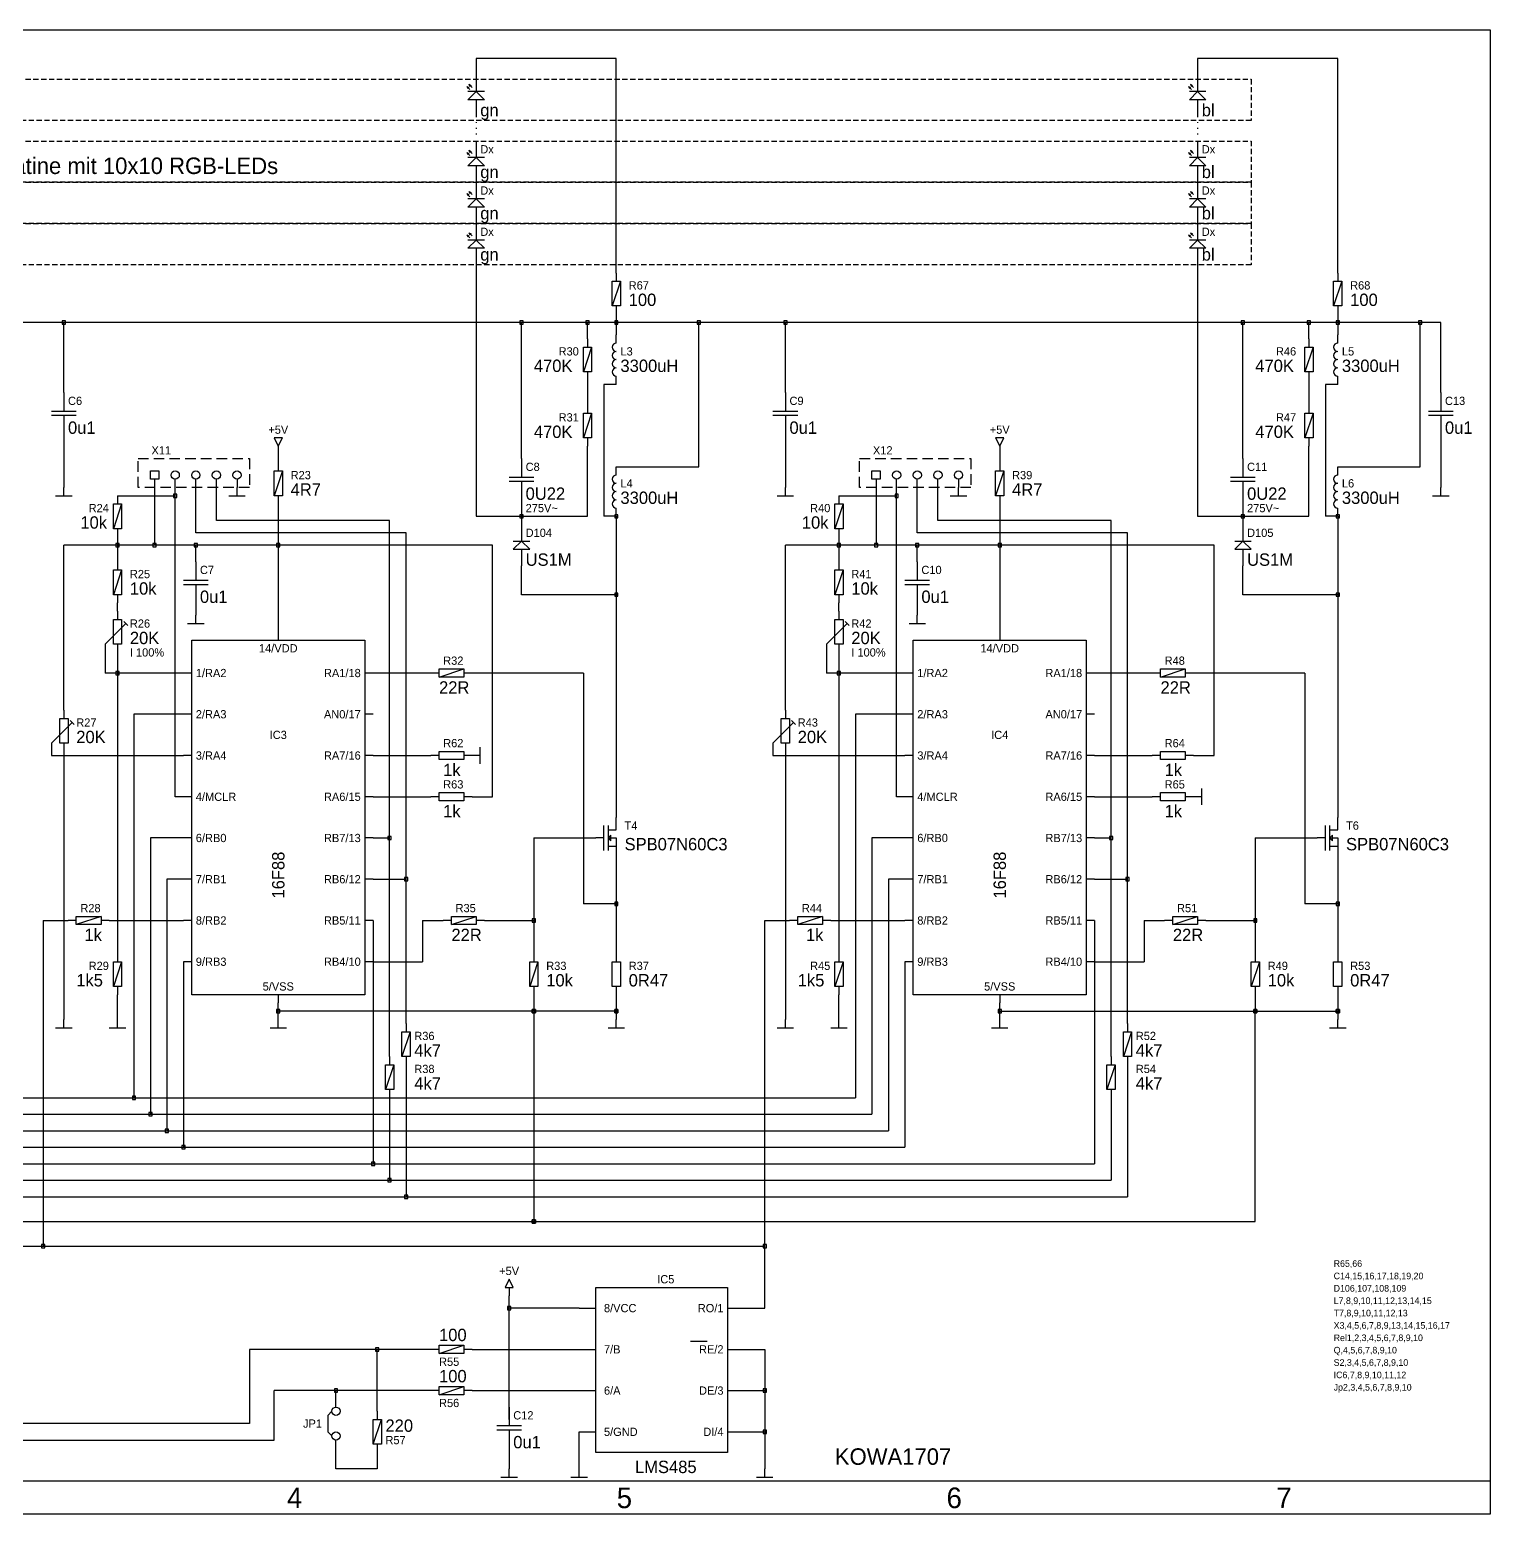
# Model space of a CAD drawing. Extents: x 100 to 385, y 110 to 290.
# Drawn here: x 207.9 to 385, y 110 to 290 of the extents above; entities that cross this region are included whole.
import ezdxf
from ezdxf.enums import TextEntityAlignment as Align

# ---------------------------------------------------------------- set-up
doc = ezdxf.new("R2010")
doc.units = 0
doc.header["$LTSCALE"] = 0.2
for name, pattern in [('ACAD_ISO07W100', [3.5, 0.5, -3]), ('SOLID', [0]), ('VERDECKT', [9.525, 6.35, -3.175]), ('VERDECKT2', [4.7625, 3.175, -1.5875])]:
    doc.linetypes.add(name, pattern=pattern)
doc.layers.get('0').update_dxf_attribs({"linetype": 'CONTINUOUS'})
for name, color, linetype in [('_LAYER_1', 7, 'SOLID'), ('RAHMEN', 5, 'CONTINUOUS'), ('Schaltplan', 7, 'CONTINUOUS'), ('ZEICHNUNG', 7, 'CONTINUOUS')]:
    doc.layers.add(name, color=color, linetype=linetype)

# ---------------------------------------------------------------- blocks, each defined once
blk = doc.blocks.new('RAHMEN4Q')
at = {"layer": 'RAHMEN'}
for p, q in [((0, 180), (285, 180)), ((285, 180), (285, 0)), ((285, 4), (4, 4)), ((285, 0), (0, 0))]:
    blk.add_line(p, q, dxfattribs=at)
for s, p in [('4', (139.05, 0.75)), ('5', (179.05, 0.75)), ('6', (219.05, 0.75)), ('7', (259.05, 0.75))]:
    blk.add_text(s, height=2.5, dxfattribs=at).set_placement(p)
blk = doc.blocks.new('LED_oben')
for p, q in [((0, 0), (0, -2)), ((-0.75, -1.75), (-1.12, -1.38)), ((-1.12, -1.38), (-0.88, -1.5)), ((-1.12, -1.38), (-1, -1.62)), ((-0.88, -1.12), (-0.62, -1.25)), ((-0.88, -1.12), (-0.75, -1.38)), ((-0.5, -1.5), (-0.88, -1.12)), ((-1, -3), (0, -2)), ((1, -2), (-1, -2)), ((1, -3), (-1, -3)), ((0, -2), (1, -3)), ((0, -3), (0, -5))]:
    blk.add_line(p, q)
for tag, p, height in [('POS', (0.5, -1.5), 1), ('WERT', (0.5, -5), 1.5)]:
    blk.add_attdef(tag, p, '', height=height)
blk = doc.blocks.new('VERBINDUNG')
at = {"layer": 'ZEICHNUNG'}
for p, q in [((0.2, 0.2), (-0.2, 0.2)), ((-0.2, 0.2), (-0.2, -0.2)), ((0.2, -0.2), (0.2, 0.2)), ((-0.2, -0.2), (0.2, -0.2))]:
    blk.add_line(p, q, dxfattribs=at)
blk = doc.blocks.new('R_SENKRECHT')
at = {"layer": 'ZEICHNUNG'}
for p, q in [((0, 5), (0, 4)), ((0, 1), (0, 0))]:
    blk.add_line(p, q, dxfattribs=at)
blk.add_lwpolyline([(-0.5, 1), (-0.5, 4), (0.5, 4), (0.5, 1)], close=True, dxfattribs=at)
for tag, p, height in [('1K0', (1, 2.5), 1.5), ('RX', (1, 1), 1)]:
    blk.add_attdef(tag, p, '', height=height, dxfattribs=at)
blk = doc.blocks.new('MCP41XXX')
for p, q in [((-20, 0), (-18, 0)), ((-2, 0), (0, 0)), ((-20, -5), (-18, -5)), ((-2, -5), (0, -5)), ((-20, -10), (-18, -10)), ((-2, -10), (0, -10)), ((-20, -15), (-18, -15)), ((-2, -15), (0, -15))]:
    blk.add_line(p, q)
at = {"lineweight": 30}
blk.add_lwpolyline([(-18, 2.5), (-2, 2.5), (-2, -17.5), (-18, -17.5)], close=True, dxfattribs=at)
for tag, height, p in [('Name', 1, (-9.5, 3)), ('Wert', 1.5, (-9.5, -19.5))]:
    blk.add_attdef(tag, text='', height=height).set_placement(p, align=Align.CENTER)
for tag, p in [('8', (-17, -0.5)), ('7', (-17, -5.5)), ('6', (-17, -10.5)), ('5', (-17, -15.5))]:
    blk.add_attdef(tag, p, '', height=1)
for tag, p in [('1', (-2.5, -0.5)), ('2', (-2.5, -5.5)), ('3', (-2.5, -10.5)), ('4', (-2.5, -15.5))]:
    blk.add_attdef(tag, text='', height=1).set_placement(p, align=Align.RIGHT)
blk = doc.blocks.new('GND')
at = {"layer": '_LAYER_1'}
blk.add_line((0, -1), (0, 0), dxfattribs=at)
at = {"layer": '_LAYER_1', "lineweight": 30}
blk.add_line((-1, -1), (1, -1), dxfattribs=at)
blk = doc.blocks.new('C_SENKRECHT')
at = {"layer": 'ZEICHNUNG'}
for p, q in [((0, 5), (0, 2.75)), ((-1.5, 2.75), (1.5, 2.75)), ((-1.5, 2.25), (1.5, 2.25)), ((0, 2.25), (0, 0))]:
    blk.add_line(p, q, dxfattribs=at)
for tag, p, height in [('+', (-1, 3), 1), ('C', (0.5, 3.5), 1), ('100N', (0.5, 0), 1.5)]:
    blk.add_attdef(tag, p, '', height=height, dxfattribs=at)
blk = doc.blocks.new('R_WAAGRECHT')
at = {"layer": 'ZEICHNUNG'}
for p, q in [((-4, 0), (-5, 0)), ((-4, -0.5), (-4, 0.5)), ((-4, 0.5), (-1, 0.5)), ((-1, 0.5), (-1, -0.5)), ((0, 0), (-1, 0)), ((-1, -0.5), (-4, -0.5))]:
    blk.add_line(p, q, dxfattribs=at)
for tag, p, height in [('1K0', (-4, 1), 1.5), ('RX', (-4, -2), 1)]:
    blk.add_attdef(tag, p, '', height=height, dxfattribs=at)
blk = doc.blocks.new('+U')
for p, q in [((0, 2), (-0.5, 1)), ((0.5, 1), (0, 2)), ((-0.5, 1), (0.5, 1)), ((0, 1), (0, 0))]:
    blk.add_line(p, q)
blk.add_attdef('U', text='', height=1).set_placement((0, 3), align=Align.MIDDLE)
blk = doc.blocks.new('16F818')
for p, q in [((11.5, 5), (11.5, 4)), ((1, 0), (0, 0)), ((23, 0), (22, 0)), ((1, -5), (0, -5)), ((23, -5), (22, -5)), ((1, -10), (0, -10)), ((23, -10), (22, -10)), ((1, -15), (0, -15)), ((23, -15), (22, -15)), ((1, -20), (0, -20)), ((23, -20), (22, -20)), ((1, -25), (0, -25)), ((23, -25), (22, -25)), ((1, -30), (0, -30)), ((23, -30), (22, -30)), ((1, -35), (0, -35)), ((23, -35), (22, -35)), ((11.5, -39), (11.5, -40))]:
    blk.add_line(p, q)
at = {"lineweight": 30}
blk.add_lwpolyline([(1, 4), (22, 4), (22, -39), (1, -39)], close=True, dxfattribs=at)
for tag, p in [('P14', (11.5, 2.5)), ('P5', (11.5, -38.5))]:
    blk.add_attdef(tag, text='', height=1).set_placement(p, align=Align.CENTER)
for tag, p in [('P1', (1.5, -0.5)), ('P2', (1.5, -5.5)), ('P3', (1.5, -10.5)), ('P4', (1.5, -15.5)), ('P6', (1.5, -20.5)), ('P7', (1.5, -25.5)), ('P8', (1.5, -30.5)), ('P9', (1.5, -35.5))]:
    blk.add_attdef(tag, p, '', height=1)
for tag, p in [('P18', (21.5, -0.5)), ('P17', (21.5, -5.5)), ('P16', (21.5, -10.5)), ('P15', (21.5, -15.5)), ('P13', (21.5, -20.5)), ('P12', (21.5, -25.5)), ('P11', (21.5, -30.5)), ('P10', (21.5, -35.5))]:
    blk.add_attdef(tag, text='', height=1).set_placement(p, align=Align.RIGHT)
blk.add_attdef('POS', text='', height=1).set_placement((11.5, -7.5), align=Align.MIDDLE)
blk.add_attdef('WERT', text='', height=1.5, rotation=90).set_placement((11.5, -24.5), align=Align.MIDDLE)
blk = doc.blocks.new('FET')
for p, q in [((1, 0), (0, 0)), ((1, -1.5), (1, 1.5)), ((1.5, 1), (2.5, 1)), ((1.85, 0.35), (1.5, 0)), ((1.5, 0), (2.5, 0)), ((1.5, 0), (1.85, -0.35)), ((1.85, -0.35), (1.85, 0.35))]:
    blk.add_line(p, q)
at = {"layer": 'Schaltplan'}
for p, q in [((2.5, 1), (2.5, 2.5)), ((1.5, 1.5), (1.5, -1.5)), ((2.5, 0), (2.5, -2.5)), ((1.5, -1), (2.5, -1))]:
    blk.add_line(p, q, dxfattribs=at)
for tag, p, height in [('TX', (3.5, 1), 1), ('TYP', (3.5, -1.5), 1.5)]:
    blk.add_attdef(tag, p, '', height=height)
blk = doc.blocks.new('U-plus')
for p, q in [((-0.5, 2), (0, 1)), ((0.5, 2), (-0.5, 2)), ((0, 1), (0.5, 2)), ((0, 1), (0, 0))]:
    blk.add_line(p, q)
blk.add_attdef('U', text='', height=1).set_placement((0, 3), align=Align.MIDDLE)
blk = doc.blocks.new('D_oben')
for p, q in [((0, 2.5), (0, 0.5)), ((-1, 0.5), (1, 0.5)), ((0, 0.5), (-1, -0.5)), ((1, -0.5), (0, 0.5)), ((-1, -0.5), (1, -0.5)), ((0, -0.5), (0, -2.5))]:
    blk.add_line(p, q)
for tag, p, height in [('D', (0.5, 1), 1), ('TYP', (0.5, -2.5), 1.5)]:
    blk.add_attdef(tag, p, '', height=height)
blk = doc.blocks.new('Verbindung-dick')
at = {"lineweight": 30}
for p, q in [((-0.2, 0.2), (-0.2, -0.2)), ((0.2, 0.2), (-0.2, 0.2)), ((-0.2, 0.2), (-0.2, -0.2)), ((0.2, 0.2), (-0.2, 0.2)), ((0.2, -0.2), (0.2, 0.2)), ((0.2, -0.2), (0.2, 0.2)), ((-0.2, -0.2), (0.2, -0.2)), ((-0.2, -0.2), (0.2, -0.2))]:
    blk.add_line(p, q, dxfattribs=at)
blk = doc.blocks.new('DROSSEL-vertikal')
at = {"linetype": 'Continuous'}
for p, q in [((0, -1), (0, 0)), ((0, -6), (0, -5))]:
    blk.add_line(p, q, dxfattribs=at)
for centre in [(0, -1.5), (0, -2.5), (0, -3.5), (0, -4.5)]:
    blk.add_arc(centre, 0.5, 90, 270, dxfattribs=at)
for tag, p, height in [('POS', (0.5, -2.5), 1), ('WERT', (0.5, -4.5), 1.5)]:
    blk.add_attdef(tag, p, '', height=height)

msp = doc.modelspace()

# ---------------------------------------------------------------- linework, layer by layer
at = {"layer": 'Schaltplan'}
for p, q in [((262, 286.5), (262, 284.5)), ((279, 286.5), (262, 286.5)), ((279, 260.5), (279, 286.5)), ((349.5, 286.5), (349.5, 284.5)), ((366.5, 286.5), (349.5, 286.5)), ((366.5, 260.5), (366.5, 286.5)), ((262, 261.5), (262, 258.5)), ((349.5, 261.5), (349.5, 255.5)), ((279.5, 259.5), (278.5, 256.5)), ((367, 259.5), (366, 256.5)), ((262, 259), (262, 231)), ((349.5, 256.5), (349.5, 231)), ((212, 246), (212, 254.5)), ((267.5, 238), (267.5, 254.5)), ((275.5, 252.5), (275.5, 254.5)), ((279, 255.5), (279, 253)), ((289, 237), (289, 254.5)), ((299.5, 246), (299.5, 254.5)), ((355, 238), (355, 254.5)), ((363, 252.5), (363, 254.5)), ((366.5, 255.5), (366.5, 253)), ((376.5, 237), (376.5, 254.5)), ((379, 246), (379, 254.5)), ((276, 251.5), (275, 248.5)), ((363.5, 251.5), (362.5, 248.5)), ((275.5, 247.5), (275.5, 244.5)), ((277.5, 247), (277.5, 231)), ((279, 247), (277.5, 247)), ((363, 247.5), (363, 244.5)), ((365, 247), (365, 231)), ((366.5, 247), (365, 247)), ((276, 243.5), (275, 240.5)), ((363.5, 243.5), (362.5, 240.5)), ((212, 241), (212, 234.5)), ((275.5, 231), (275.5, 239.5)), ((299.5, 241), (299.5, 234.5)), ((363, 231), (363, 239.5)), ((379, 241), (379, 234.5)), ((238, 238.5), (238, 237.5)), ((325.5, 238.5), (325.5, 237.5)), ((238.5, 236.5), (237.5, 233.5)), ((279, 237), (289, 237)), ((326, 236.5), (325, 233.5)), ((366.5, 237), (376.5, 237)), ((223, 235.5), (223, 227.5)), ((225.5, 197), (225.5, 235.5)), ((228, 229), (228, 235.5)), ((230.5, 230.5), (230.5, 235.5)), ((233, 235.5), (233, 234.5)), ((310.5, 235.5), (310.5, 227.5)), ((313, 197), (313, 235.5)), ((315.5, 229), (315.5, 235.5)), ((318, 230.5), (318, 235.5)), ((320.5, 235.5), (320.5, 234.5)), ((219, 232.5), (218, 229.5)), ((218.5, 233.5), (225.5, 233.5)), ((238, 232.5), (238, 217)), ((267.5, 233), (267.5, 230)), ((306.5, 232.5), (305.5, 229.5)), ((306, 233.5), (313, 233.5)), ((325.5, 232.5), (325.5, 217)), ((355, 233), (355, 230)), ((251.5, 230.5), (230.5, 230.5)), ((251.5, 165.5), (251.5, 230.5)), ((262, 231), (275.5, 231)), ((279, 231), (277.5, 231)), ((279, 231), (279, 194.5)), ((339, 230.5), (318, 230.5)), ((339, 165.5), (339, 230.5)), ((349.5, 231), (363, 231)), ((366.5, 231), (365, 231)), ((366.5, 231), (366.5, 194.5)), ((253.5, 229), (228, 229)), ((253.5, 169.5), (253.5, 229)), ((341, 229), (315.5, 229)), ((341, 169.5), (341, 229)), ((238, 227.5), (212, 227.5)), ((212, 207.5), (212, 227.5)), ((218.5, 228.5), (218.5, 225.5)), ((228, 225.5), (228, 227.5)), ((264, 227.5), (238, 227.5)), ((264, 197), (264, 227.5)), ((325.5, 227.5), (299.5, 227.5)), ((299.5, 207.5), (299.5, 227.5)), ((306, 228.5), (306, 225.5)), ((315.5, 225.5), (315.5, 227.5)), ((351.5, 227.5), (325.5, 227.5)), ((351.5, 202), (351.5, 227.5)), ((267.5, 221.5), (267.5, 225)), ((355, 221.5), (355, 225)), ((219, 224.5), (218, 221.5)), ((306.5, 224.5), (305.5, 221.5)), ((279, 221.5), (267.5, 221.5)), ((366.5, 221.5), (355, 221.5)), ((218.5, 219.5), (218.5, 220.5)), ((228, 220.5), (228, 219)), ((306, 219.5), (306, 220.5)), ((315.5, 220.5), (315.5, 219)), ((219.5, 218), (217, 215.5)), ((219.25, 218.25), (219.75, 217.75)), ((307, 218), (304.5, 215.5)), ((306.75, 218.25), (307.25, 217.75)), ((217, 215.5), (217, 212)), ((218.5, 214.5), (218.5, 178)), ((304.5, 215.5), (304.5, 212)), ((306, 214.5), (306, 178)), ((257.5, 211.5), (260.5, 212.5)), ((345, 211.5), (348, 212.5)), ((226.5, 212), (217, 212)), ((256.5, 212), (249.5, 212)), ((275, 212), (261.5, 212)), ((275, 212), (275, 184)), ((314, 212), (304.5, 212)), ((344, 212), (337, 212)), ((362.5, 212), (349, 212)), ((362.5, 212), (362.5, 184)), ((220.5, 207), (220.5, 160.5)), ((226.5, 207), (220.5, 207)), ((308, 207), (308, 160.5)), ((314, 207), (308, 207)), ((213, 206), (210.5, 203.5)), ((212.75, 206.25), (213.25, 205.75)), ((300.5, 206), (298, 203.5)), ((300.25, 206.25), (300.75, 205.75)), ((210.5, 203.5), (210.5, 202)), ((298, 203.5), (298, 202)), ((210.5, 202), (226.5, 202)), ((212, 202.5), (212, 170)), ((249.5, 202), (256.5, 202)), ((298, 202), (314, 202)), ((299.5, 202.5), (299.5, 170)), ((337, 202), (344, 202)), ((349, 202), (351.5, 202)), ((226.5, 197), (225.5, 197)), ((249.5, 197), (256.5, 197)), ((261.5, 197), (264, 197)), ((314, 197), (313, 197)), ((337, 197), (344, 197)), ((222.5, 192), (222.5, 158.5)), ((226.5, 192), (222.5, 192)), ((249.5, 192), (251.5, 192)), ((269, 192), (269, 178)), ((269, 192), (276.5, 192)), ((310, 192), (310, 158.5)), ((314, 192), (310, 192)), ((337, 192), (339, 192)), ((356.5, 192), (356.5, 178)), ((356.5, 192), (364, 192)), ((279, 189.5), (279, 178)), ((366.5, 189.5), (366.5, 178)), ((224.5, 187), (224.5, 156.5)), ((226.5, 187), (224.5, 187)), ((249.5, 187), (253.5, 187)), ((312, 187), (312, 156.5)), ((314, 187), (312, 187)), ((337, 187), (341, 187)), ((279, 184), (275, 184)), ((366.5, 184), (362.5, 184)), ((209.5, 182), (209.5, 142.5)), ((209.5, 182), (212.5, 182)), ((216.5, 182.5), (213.5, 181.5)), ((217.5, 182), (226.5, 182)), ((249.5, 182), (249.5, 152.5)), ((255.5, 182), (255.5, 177)), ((255.5, 182), (258, 182)), ((259, 181.5), (262, 182.5)), ((263, 182), (269, 182)), ((297, 135), (297, 182)), ((297, 182), (300, 182)), ((304, 182.5), (301, 181.5)), ((305, 182), (314, 182)), ((337, 182), (337, 152.5)), ((343, 182), (343, 177)), ((343, 182), (345.5, 182)), ((346.5, 181.5), (349.5, 182.5)), ((350.5, 182), (356.5, 182)), ((219, 177), (218, 174)), ((226.5, 177), (226.5, 154.5)), ((249.5, 177), (255.5, 177)), ((269.5, 177), (268.5, 174)), ((306.5, 177), (305.5, 174)), ((314, 177), (314, 154.5)), ((337, 177), (343, 177)), ((357, 177), (356, 174)), ((218.5, 170), (218.5, 173)), ((269, 173), (269, 171)), ((279, 173), (279, 170)), ((306, 170), (306, 173)), ((356.5, 173), (356.5, 171)), ((366.5, 173), (366.5, 170)), ((238, 170), (238, 172)), ((269, 171), (238, 171)), ((325.5, 170), (325.5, 172)), ((325.5, 171), (356.5, 171)), ((254, 168.5), (253, 165.5)), ((341.5, 168.5), (340.5, 165.5)), ((252, 164.5), (251, 161.5)), ((253.5, 164.5), (253.5, 148.5)), ((339.5, 164.5), (338.5, 161.5)), ((341, 164.5), (341, 148.5)), ((133.5, 160.5), (308, 160.5)), ((251.5, 160.5), (251.5, 150.5)), ((339, 160.5), (339, 150.5)), ((133.5, 158.5), (310, 158.5)), ((133.5, 156.5), (312, 156.5)), ((133.5, 154.5), (314, 154.5)), ((143, 152.5), (337, 152.5)), ((143, 150.5), (339, 150.5)), ((143, 148.5), (341, 148.5)), ((159.5, 142.5), (297, 142.5)), ((266, 121.5), (266, 136.5)), ((274.5, 135), (266, 135)), ((294.5, 135), (297, 135)), ((256.5, 130), (234.5, 130)), ((234.5, 130), (234.5, 121)), ((250, 122.5), (250, 130)), ((257.5, 129.5), (260.5, 130.5)), ((261.5, 130), (274.5, 130)), ((288, 131), (290, 131)), ((294.5, 130), (297, 130)), ((297, 130), (297, 115.5)), ((256.5, 125), (237.5, 125)), ((237.5, 119), (237.5, 125)), ((245, 123), (245, 125)), ((257.5, 124.5), (260.5, 125.5)), ((261.5, 125), (274.5, 125)), ((294.5, 125), (297, 125)), ((244.5, 122.5), (244, 122)), ((234.5, 121), (184.5, 121)), ((244, 122), (244, 120)), ((249.5, 118.5), (250.5, 121.5)), ((183, 119), (237.5, 119)), ((244, 120), (244.5, 119.5)), ((245, 115.5), (245, 119)), ((274.5, 115.5), (274.5, 120)), ((294.5, 120), (297, 120)), ((250, 117.5), (250, 115.5)), ((266, 118), (266, 115.5)), ((250, 115.5), (245, 115.5))]:
    msp.add_line(p, q, dxfattribs=at)
at = {"layer": 'Schaltplan', "linetype": 'ACAD_ISO07W100'}
for p, q in [((262, 279.5), (262, 277)), ((349.5, 279.5), (349.5, 277))]:
    msp.add_line(p, q, dxfattribs=at)
at = {"layer": 'Schaltplan', "lineweight": 30}
for p, q in [((379, 254.5), (117.5, 254.5)), ((279, 171), (269, 171)), ((269, 171), (269, 145.5)), ((356.5, 145.5), (356.5, 171)), ((356.5, 171), (366.5, 171)), ((183, 145.5), (356.5, 145.5))]:
    msp.add_line(p, q, dxfattribs=at)
at = {"layer": 'Schaltplan', "linetype": 'VERDECKT2'}
for points in [[(174, 284), (356, 284), (356, 279), (174, 279)], [(174, 276.5), (356, 276.5), (356, 271.5), (174, 271.5)], [(174, 271.5), (356, 271.5), (356, 266.5), (174, 266.5)], [(174, 266.5), (356, 266.5), (356, 261.5), (174, 261.5)]]:
    msp.add_lwpolyline(points, close=True, dxfattribs=at)
at = {"layer": 'Schaltplan', "linetype": 'VERDECKT'}
for points in [[(221, 238), (234.5, 238), (234.5, 234.5), (221, 234.5)], [(308.5, 238), (322, 238), (322, 234.5), (308.5, 234.5)]]:
    msp.add_lwpolyline(points, close=True, dxfattribs=at)
at = {"layer": 'Schaltplan'}
for points in [[(222.5, 236.5), (223.5, 236.5), (223.5, 235.5), (222.5, 235.5)], [(310, 236.5), (311, 236.5), (311, 235.5), (310, 235.5)]]:
    msp.add_lwpolyline(points, close=True, dxfattribs=at)
for centre in [(225.5, 236), (228, 236), (230.5, 236), (233, 236), (313, 236), (315.5, 236), (318, 236), (320.5, 236), (245, 122.5), (245, 119.5)]:
    msp.add_circle(centre, 0.5, dxfattribs=at)

# ---------------------------------------------------------------- block references
at = {"layer": 'RAHMEN', "lineweight": 40}
msp.add_blockref('RAHMEN4Q', (100, 110), dxfattribs=at)
at = {"layer": 'Schaltplan'}
ref = msp.add_blockref('LED_oben', (262, 284.5), dxfattribs=at)
ref.add_attrib('WERT', 'gn', (262.5, 279.5), dxfattribs={"layer": '0', "height": 1.5})
ref = msp.add_blockref('LED_oben', (349.5, 284.5), dxfattribs=at)
ref.add_attrib('WERT', 'bl', (350, 279.5), dxfattribs={"layer": '0', "height": 1.5})
ref = msp.add_blockref('LED_oben', (262, 276.5), dxfattribs=at)
ref.add_attrib('POS', 'Dx', (262.5, 275), dxfattribs={"layer": '0', "height": 1})
ref.add_attrib('WERT', 'gn', (262.5, 272), dxfattribs={"layer": '0', "height": 1.5})
ref = msp.add_blockref('LED_oben', (349.5, 276.5), dxfattribs=at)
ref.add_attrib('POS', 'Dx', (350, 275), dxfattribs={"layer": '0', "height": 1})
ref.add_attrib('WERT', 'bl', (350, 272), dxfattribs={"layer": '0', "height": 1.5})
ref = msp.add_blockref('LED_oben', (262, 271.5), dxfattribs=at)
ref.add_attrib('POS', 'Dx', (262.5, 270), dxfattribs={"layer": '0', "height": 1})
ref.add_attrib('WERT', 'gn', (262.5, 267), dxfattribs={"layer": '0', "height": 1.5})
ref = msp.add_blockref('LED_oben', (349.5, 271.5), dxfattribs=at)
ref.add_attrib('POS', 'Dx', (350, 270), dxfattribs={"layer": '0', "height": 1})
ref.add_attrib('WERT', 'bl', (350, 267), dxfattribs={"layer": '0', "height": 1.5})
ref = msp.add_blockref('LED_oben', (262, 266.5), dxfattribs=at)
ref.add_attrib('POS', 'Dx', (262.5, 265), dxfattribs={"layer": '0', "height": 1})
ref.add_attrib('WERT', 'gn', (262.5, 262), dxfattribs={"layer": '0', "height": 1.5})
ref = msp.add_blockref('LED_oben', (349.5, 266.5), dxfattribs=at)
ref.add_attrib('POS', 'Dx', (350, 265), dxfattribs={"layer": '0', "height": 1})
ref.add_attrib('WERT', 'bl', (350, 262), dxfattribs={"layer": '0', "height": 1.5})
ref = msp.add_blockref('R_SENKRECHT', (279, 255.5), dxfattribs=at)
ref.add_attrib('RX', 'R67', (280.5, 258.5), dxfattribs={"layer": 'ZEICHNUNG', "height": 1})
ref.add_attrib('1K0', '100', (280.5, 256.5), dxfattribs={"layer": 'ZEICHNUNG', "height": 1.5})
ref = msp.add_blockref('R_SENKRECHT', (366.5, 255.5), dxfattribs=at)
ref.add_attrib('RX', 'R68', (368, 258.5), dxfattribs={"layer": 'ZEICHNUNG', "height": 1})
ref.add_attrib('1K0', '100', (368, 256.5), dxfattribs={"layer": 'ZEICHNUNG', "height": 1.5})
for name, p in [('VERBINDUNG', (212, 254.5)), ('VERBINDUNG', (212, 254.5)), ('Verbindung-dick', (212, 254.5)), ('VERBINDUNG', (267.5, 254.5)), ('VERBINDUNG', (267.5, 254.5)), ('Verbindung-dick', (267.5, 254.5)), ('VERBINDUNG', (275.5, 254.5)), ('VERBINDUNG', (275.5, 254.5)), ('Verbindung-dick', (275.5, 254.5)), ('VERBINDUNG', (279, 254.5)), ('VERBINDUNG', (279, 254.5)), ('Verbindung-dick', (279, 254.5)), ('VERBINDUNG', (289, 254.5)), ('VERBINDUNG', (289, 254.5)), ('Verbindung-dick', (289, 254.5)), ('VERBINDUNG', (299.5, 254.5)), ('VERBINDUNG', (299.5, 254.5)), ('Verbindung-dick', (299.5, 254.5)), ('VERBINDUNG', (355, 254.5)), ('VERBINDUNG', (355, 254.5)), ('Verbindung-dick', (355, 254.5)), ('VERBINDUNG', (363, 254.5)), ('VERBINDUNG', (363, 254.5)), ('Verbindung-dick', (363, 254.5)), ('VERBINDUNG', (366.5, 254.5)), ('VERBINDUNG', (366.5, 254.5)), ('Verbindung-dick', (366.5, 254.5)), ('VERBINDUNG', (376.5, 254.5)), ('VERBINDUNG', (376.5, 254.5)), ('Verbindung-dick', (376.5, 254.5)), ('GND', (212, 234.5)), ('GND', (233, 234.5)), ('GND', (299.5, 234.5)), ('GND', (320.5, 234.5)), ('GND', (379, 234.5)), ('VERBINDUNG', (225.5, 233.5)), ('VERBINDUNG', (225.5, 233.5)), ('VERBINDUNG', (313, 233.5)), ('VERBINDUNG', (313, 233.5)), ('VERBINDUNG', (267.5, 231)), ('VERBINDUNG', (267.5, 231)), ('VERBINDUNG', (279, 231)), ('VERBINDUNG', (279, 231)), ('VERBINDUNG', (355, 231)), ('VERBINDUNG', (355, 231)), ('VERBINDUNG', (366.5, 231)), ('VERBINDUNG', (366.5, 231)), ('VERBINDUNG', (218.5, 227.5)), ('VERBINDUNG', (218.5, 227.5)), ('VERBINDUNG', (223, 227.5)), ('VERBINDUNG', (223, 227.5)), ('VERBINDUNG', (228, 227.5)), ('VERBINDUNG', (228, 227.5)), ('VERBINDUNG', (238, 227.5)), ('VERBINDUNG', (238, 227.5)), ('VERBINDUNG', (306, 227.5)), ('VERBINDUNG', (306, 227.5)), ('VERBINDUNG', (310.5, 227.5)), ('VERBINDUNG', (310.5, 227.5)), ('VERBINDUNG', (315.5, 227.5)), ('VERBINDUNG', (315.5, 227.5)), ('VERBINDUNG', (325.5, 227.5)), ('VERBINDUNG', (325.5, 227.5)), ('VERBINDUNG', (279, 221.5)), ('VERBINDUNG', (279, 221.5)), ('VERBINDUNG', (366.5, 221.5)), ('VERBINDUNG', (366.5, 221.5)), ('GND', (228, 219)), ('GND', (315.5, 219)), ('VERBINDUNG', (218.5, 212)), ('VERBINDUNG', (218.5, 212)), ('VERBINDUNG', (306, 212)), ('VERBINDUNG', (306, 212)), ('VERBINDUNG', (251.5, 192)), ('VERBINDUNG', (251.5, 192)), ('VERBINDUNG', (339, 192)), ('VERBINDUNG', (339, 192)), ('VERBINDUNG', (253.5, 187)), ('VERBINDUNG', (253.5, 187)), ('VERBINDUNG', (341, 187)), ('VERBINDUNG', (341, 187)), ('VERBINDUNG', (279, 184)), ('VERBINDUNG', (279, 184)), ('VERBINDUNG', (366.5, 184)), ('VERBINDUNG', (366.5, 184)), ('VERBINDUNG', (269, 182)), ('VERBINDUNG', (269, 182)), ('VERBINDUNG', (356.5, 182)), ('VERBINDUNG', (356.5, 182)), ('VERBINDUNG', (238, 171)), ('VERBINDUNG', (238, 171)), ('VERBINDUNG', (269, 171)), ('VERBINDUNG', (269, 171)), ('VERBINDUNG', (279, 171)), ('VERBINDUNG', (279, 171)), ('VERBINDUNG', (325.5, 171)), ('VERBINDUNG', (325.5, 171)), ('VERBINDUNG', (356.5, 171)), ('VERBINDUNG', (356.5, 171)), ('VERBINDUNG', (366.5, 171)), ('VERBINDUNG', (366.5, 171)), ('GND', (212, 170)), ('GND', (218.5, 170)), ('GND', (238, 170)), ('GND', (279, 170)), ('GND', (299.5, 170)), ('GND', (306, 170)), ('GND', (325.5, 170)), ('GND', (366.5, 170)), ('VERBINDUNG', (220.5, 160.5)), ('VERBINDUNG', (220.5, 160.5)), ('VERBINDUNG', (222.5, 158.5)), ('VERBINDUNG', (222.5, 158.5)), ('VERBINDUNG', (224.5, 156.5)), ('VERBINDUNG', (224.5, 156.5)), ('VERBINDUNG', (226.5, 154.5)), ('VERBINDUNG', (226.5, 154.5)), ('VERBINDUNG', (249.5, 152.5)), ('VERBINDUNG', (249.5, 152.5)), ('VERBINDUNG', (251.5, 150.5)), ('VERBINDUNG', (251.5, 150.5)), ('VERBINDUNG', (253.5, 148.5)), ('VERBINDUNG', (253.5, 148.5)), ('VERBINDUNG', (269, 145.5)), ('VERBINDUNG', (269, 145.5)), ('VERBINDUNG', (209.5, 142.5)), ('VERBINDUNG', (209.5, 142.5)), ('VERBINDUNG', (297, 142.5)), ('VERBINDUNG', (297, 142.5)), ('VERBINDUNG', (266, 135)), ('VERBINDUNG', (250, 130)), ('VERBINDUNG', (245, 125)), ('VERBINDUNG', (297, 125)), ('VERBINDUNG', (297, 120)), ('GND', (266, 115.5)), ('GND', (274.5, 115.5)), ('GND', (297, 115.5))]:
    msp.add_blockref(name, p, dxfattribs=at)
ref = msp.add_blockref('R_SENKRECHT', (275.5, 247.5), dxfattribs=at)
ref.add_attrib('RX', 'R30', (272, 250.5), dxfattribs={"layer": 'ZEICHNUNG', "height": 1})
ref.add_attrib('1K0', '470K', (269, 248.5), dxfattribs={"layer": 'ZEICHNUNG', "height": 1.5})
for name, p, values in [('DROSSEL-vertikal', (279, 253), {'WERT': '3300uH', 'POS': 'L3'}), ('DROSSEL-vertikal', (366.5, 253), {'WERT': '3300uH', 'POS': 'L5'}), ('U-plus', (238, 238.5), {'U': '+5V'}), ('U-plus', (325.5, 238.5), {'U': '+5V'}), ('DROSSEL-vertikal', (279, 237), {'WERT': '3300uH', 'POS': 'L4'}), ('DROSSEL-vertikal', (366.5, 237), {'WERT': '3300uH', 'POS': 'L6'}), ('D_oben', (267.5, 227.5), {'D': 'D104', 'TYP': 'US1M'}), ('D_oben', (355, 227.5), {'D': 'D105', 'TYP': 'US1M'}), ('16F818', (226.5, 212), {'P4': '4/MCLR', 'P9': '9/RB3', 'P8': '8/RB2', 'P7': '7/RB1', 'P6': '6/RB0', 'P5': '5/VSS', 'P10': 'RB4/10', 'WERT': '16F88', 'P11': 'RB5/11', 'P12': 'RB6/12', 'P13': 'RB7/13', 'P15': 'RA6/15', 'P3': '3/RA4', 'P2': '2/RA3', 'P1': '1/RA2', 'POS': 'IC3', 'P14': '14/VDD', 'P18': 'RA1/18', 'P16': 'RA7/16', 'P17': 'AN0/17'}), ('16F818', (314, 212), {'P4': '4/MCLR', 'P9': '9/RB3', 'P8': '8/RB2', 'P7': '7/RB1', 'P6': '6/RB0', 'P5': '5/VSS', 'P10': 'RB4/10', 'WERT': '16F88', 'P11': 'RB5/11', 'P12': 'RB6/12', 'P13': 'RB7/13', 'P15': 'RA6/15', 'P3': '3/RA4', 'P2': '2/RA3', 'P1': '1/RA2', 'POS': 'IC4', 'P14': '14/VDD', 'P18': 'RA1/18', 'P16': 'RA7/16', 'P17': 'AN0/17'}), ('FET', (276.5, 192), {'TYP': 'SPB07N60C3', 'TX': 'T4'}), ('FET', (364, 192), {'TYP': 'SPB07N60C3', 'TX': 'T6'}), ('+U', (266, 136.5), {'U': '+5V'}), ('R_WAAGRECHT', (261.5, 130), {'RX': 'R55', '1K0': '100'}), ('R_WAAGRECHT', (261.5, 125), {'RX': 'R56', '1K0': '100'}), ('R_SENKRECHT', (250, 117.5), {'RX': 'R57', '1K0': '220'})]:
    msp.add_blockref(name, p, dxfattribs=at).add_auto_attribs(values)
ref = msp.add_blockref('R_SENKRECHT', (363, 247.5), dxfattribs=at)
ref.add_attrib('RX', 'R46', (359, 250.5), dxfattribs={"layer": 'ZEICHNUNG', "height": 1})
ref.add_attrib('1K0', '470K', (356.5, 248.5), dxfattribs={"layer": 'ZEICHNUNG', "height": 1.5})
ref = msp.add_blockref('C_SENKRECHT', (212, 241), dxfattribs=at)
ref.add_attrib('100N', '0u1', (212.5, 241), dxfattribs={"layer": 'ZEICHNUNG', "height": 1.5})
ref.add_attrib('C', 'C6', (212.5, 244.5), dxfattribs={"layer": 'ZEICHNUNG', "height": 1})
ref = msp.add_blockref('C_SENKRECHT', (299.5, 241), dxfattribs=at)
ref.add_attrib('100N', '0u1', (300, 241), dxfattribs={"layer": 'ZEICHNUNG', "height": 1.5})
ref.add_attrib('C', 'C9', (300, 244.5), dxfattribs={"layer": 'ZEICHNUNG', "height": 1})
ref = msp.add_blockref('C_SENKRECHT', (379, 241), dxfattribs=at)
ref.add_attrib('100N', '0u1', (379.5, 241), dxfattribs={"layer": 'ZEICHNUNG', "height": 1.5})
ref.add_attrib('C', 'C13', (379.5, 244.5), dxfattribs={"layer": 'ZEICHNUNG', "height": 1})
ref = msp.add_blockref('R_SENKRECHT', (275.5, 239.5), dxfattribs=at)
ref.add_attrib('RX', 'R31', (272, 242.5), dxfattribs={"layer": 'ZEICHNUNG', "height": 1})
ref.add_attrib('1K0', '470K', (269, 240.5), dxfattribs={"layer": 'ZEICHNUNG', "height": 1.5})
ref = msp.add_blockref('R_SENKRECHT', (363, 239.5), dxfattribs=at)
ref.add_attrib('RX', 'R47', (359, 242.5), dxfattribs={"layer": 'ZEICHNUNG', "height": 1})
ref.add_attrib('1K0', '470K', (356.5, 240.5), dxfattribs={"layer": 'ZEICHNUNG', "height": 1.5})
ref = msp.add_blockref('C_SENKRECHT', (267.5, 233), dxfattribs=at)
ref.add_attrib('+', '275V~', (268, 231.5), dxfattribs={"layer": 'ZEICHNUNG', "height": 1})
ref.add_attrib('100N', '0U22', (268, 233), dxfattribs={"layer": 'ZEICHNUNG', "height": 1.5})
ref.add_attrib('C', 'C8', (268, 236.5), dxfattribs={"layer": 'ZEICHNUNG', "height": 1})
ref = msp.add_blockref('C_SENKRECHT', (355, 233), dxfattribs=at)
ref.add_attrib('+', '275V~', (355.5, 231.5), dxfattribs={"layer": 'ZEICHNUNG', "height": 1})
ref.add_attrib('100N', '0U22', (355.5, 233), dxfattribs={"layer": 'ZEICHNUNG', "height": 1.5})
ref.add_attrib('C', 'C11', (355.5, 236.5), dxfattribs={"layer": 'ZEICHNUNG', "height": 1})
ref = msp.add_blockref('R_SENKRECHT', (238, 232.5), dxfattribs=at)
ref.add_attrib('RX', 'R23', (239.5, 235.5), dxfattribs={"layer": 'ZEICHNUNG', "height": 1})
ref.add_attrib('1K0', '4R7', (239.5, 233.5), dxfattribs={"layer": 'ZEICHNUNG', "height": 1.5})
ref = msp.add_blockref('R_SENKRECHT', (325.5, 232.5), dxfattribs=at)
ref.add_attrib('RX', 'R39', (327, 235.5), dxfattribs={"layer": 'ZEICHNUNG', "height": 1})
ref.add_attrib('1K0', '4R7', (327, 233.5), dxfattribs={"layer": 'ZEICHNUNG', "height": 1.5})
ref = msp.add_blockref('R_SENKRECHT', (218.5, 228.5), dxfattribs=at)
ref.add_attrib('RX', 'R24', (215, 231.5), dxfattribs={"layer": 'ZEICHNUNG', "height": 1})
ref.add_attrib('1K0', '10k', (214, 229.5), dxfattribs={"layer": 'ZEICHNUNG', "height": 1.5})
ref = msp.add_blockref('R_SENKRECHT', (306, 228.5), dxfattribs=at)
ref.add_attrib('RX', 'R40', (302.5, 231.5), dxfattribs={"layer": 'ZEICHNUNG', "height": 1})
ref.add_attrib('1K0', '10k', (301.5, 229.5), dxfattribs={"layer": 'ZEICHNUNG', "height": 1.5})
ref = msp.add_blockref('R_SENKRECHT', (218.5, 220.5), dxfattribs=at)
ref.add_attrib('RX', 'R25', (220, 223.5), dxfattribs={"layer": 'ZEICHNUNG', "height": 1})
ref.add_attrib('1K0', '10k', (220, 221.5), dxfattribs={"layer": 'ZEICHNUNG', "height": 1.5})
ref = msp.add_blockref('C_SENKRECHT', (228, 220.5), dxfattribs=at)
ref.add_attrib('100N', '0u1', (228.5, 220.5), dxfattribs={"layer": 'ZEICHNUNG', "height": 1.5})
ref.add_attrib('C', 'C7', (228.5, 224), dxfattribs={"layer": 'ZEICHNUNG', "height": 1})
ref = msp.add_blockref('R_SENKRECHT', (306, 220.5), dxfattribs=at)
ref.add_attrib('RX', 'R41', (307.5, 223.5), dxfattribs={"layer": 'ZEICHNUNG', "height": 1})
ref.add_attrib('1K0', '10k', (307.5, 221.5), dxfattribs={"layer": 'ZEICHNUNG', "height": 1.5})
ref = msp.add_blockref('C_SENKRECHT', (315.5, 220.5), dxfattribs=at)
ref.add_attrib('100N', '0u1', (316, 220.5), dxfattribs={"layer": 'ZEICHNUNG', "height": 1.5})
ref.add_attrib('C', 'C10', (316, 224), dxfattribs={"layer": 'ZEICHNUNG', "height": 1})
ref = msp.add_blockref('R_SENKRECHT', (218.5, 214.5), dxfattribs=at)
ref.add_attrib('RX', 'R26', (220, 217.5), dxfattribs={"layer": 'ZEICHNUNG', "height": 1})
ref.add_attrib('1K0', '20K', (220, 215.5), dxfattribs={"layer": 'ZEICHNUNG', "height": 1.5})
ref = msp.add_blockref('R_SENKRECHT', (306, 214.5), dxfattribs=at)
ref.add_attrib('RX', 'R42', (307.5, 217.5), dxfattribs={"layer": 'ZEICHNUNG', "height": 1})
ref.add_attrib('1K0', '20K', (307.5, 215.5), dxfattribs={"layer": 'ZEICHNUNG', "height": 1.5})
ref = msp.add_blockref('R_WAAGRECHT', (261.5, 212), dxfattribs=at)
ref.add_attrib('RX', 'R32', (258, 213), dxfattribs={"layer": 'ZEICHNUNG', "height": 1})
ref.add_attrib('1K0', '22R', (257.5, 209.5), dxfattribs={"layer": 'ZEICHNUNG', "height": 1.5})
ref = msp.add_blockref('R_WAAGRECHT', (349, 212), dxfattribs=at)
ref.add_attrib('RX', 'R48', (345.5, 213), dxfattribs={"layer": 'ZEICHNUNG', "height": 1})
ref.add_attrib('1K0', '22R', (345, 209.5), dxfattribs={"layer": 'ZEICHNUNG', "height": 1.5})
ref = msp.add_blockref('R_SENKRECHT', (212, 202.5), dxfattribs=at)
ref.add_attrib('RX', 'R27', (213.5, 205.5), dxfattribs={"layer": 'ZEICHNUNG', "height": 1})
ref.add_attrib('1K0', '20K', (213.5, 203.5), dxfattribs={"layer": 'ZEICHNUNG', "height": 1.5})
ref = msp.add_blockref('R_SENKRECHT', (299.5, 202.5), dxfattribs=at)
ref.add_attrib('RX', 'R43', (301, 205.5), dxfattribs={"layer": 'ZEICHNUNG', "height": 1})
ref.add_attrib('1K0', '20K', (301, 203.5), dxfattribs={"layer": 'ZEICHNUNG', "height": 1.5})
ref = msp.add_blockref('R_WAAGRECHT', (261.5, 202), dxfattribs=at)
ref.add_attrib('RX', 'R62', (258, 203), dxfattribs={"layer": 'ZEICHNUNG', "height": 1})
ref.add_attrib('1K0', '1k', (258, 199.5), dxfattribs={"layer": 'ZEICHNUNG', "height": 1.5})
ref = msp.add_blockref('R_WAAGRECHT', (349, 202), dxfattribs=at)
ref.add_attrib('RX', 'R64', (345.5, 203), dxfattribs={"layer": 'ZEICHNUNG', "height": 1})
ref.add_attrib('1K0', '1k', (345.5, 199.5), dxfattribs={"layer": 'ZEICHNUNG', "height": 1.5})
at = {"layer": 'Schaltplan', "rotation": 90}
for p in [(261.5, 202), (349, 197)]:
    msp.add_blockref('GND', p, dxfattribs=at)
at = {"layer": 'Schaltplan'}
ref = msp.add_blockref('R_WAAGRECHT', (261.5, 197), dxfattribs=at)
ref.add_attrib('RX', 'R63', (258, 198), dxfattribs={"layer": 'ZEICHNUNG', "height": 1})
ref.add_attrib('1K0', '1k', (258, 194.5), dxfattribs={"layer": 'ZEICHNUNG', "height": 1.5})
ref = msp.add_blockref('R_WAAGRECHT', (349, 197), dxfattribs=at)
ref.add_attrib('RX', 'R65', (345.5, 198), dxfattribs={"layer": 'ZEICHNUNG', "height": 1})
ref.add_attrib('1K0', '1k', (345.5, 194.5), dxfattribs={"layer": 'ZEICHNUNG', "height": 1.5})
ref = msp.add_blockref('R_WAAGRECHT', (217.5, 182), dxfattribs=at)
ref.add_attrib('RX', 'R28', (214, 183), dxfattribs={"layer": 'ZEICHNUNG', "height": 1})
ref.add_attrib('1K0', '1k', (214.5, 179.5), dxfattribs={"layer": 'ZEICHNUNG', "height": 1.5})
ref = msp.add_blockref('R_WAAGRECHT', (263, 182), dxfattribs=at)
ref.add_attrib('RX', 'R35', (259.5, 183), dxfattribs={"layer": 'ZEICHNUNG', "height": 1})
ref.add_attrib('1K0', '22R', (259, 179.5), dxfattribs={"layer": 'ZEICHNUNG', "height": 1.5})
ref = msp.add_blockref('R_WAAGRECHT', (305, 182), dxfattribs=at)
ref.add_attrib('RX', 'R44', (301.5, 183), dxfattribs={"layer": 'ZEICHNUNG', "height": 1})
ref.add_attrib('1K0', '1k', (302, 179.5), dxfattribs={"layer": 'ZEICHNUNG', "height": 1.5})
ref = msp.add_blockref('R_WAAGRECHT', (350.5, 182), dxfattribs=at)
ref.add_attrib('RX', 'R51', (347, 183), dxfattribs={"layer": 'ZEICHNUNG', "height": 1})
ref.add_attrib('1K0', '22R', (346.5, 179.5), dxfattribs={"layer": 'ZEICHNUNG', "height": 1.5})
ref = msp.add_blockref('R_SENKRECHT', (218.5, 173), dxfattribs=at)
ref.add_attrib('RX', 'R29', (215, 176), dxfattribs={"layer": 'ZEICHNUNG', "height": 1})
ref.add_attrib('1K0', '1k5', (213.5, 174), dxfattribs={"layer": 'ZEICHNUNG', "height": 1.5})
ref = msp.add_blockref('R_SENKRECHT', (269, 173), dxfattribs=at)
ref.add_attrib('RX', 'R33', (270.5, 176), dxfattribs={"layer": 'ZEICHNUNG', "height": 1})
ref.add_attrib('1K0', '10k', (270.5, 174), dxfattribs={"layer": 'ZEICHNUNG', "height": 1.5})
ref = msp.add_blockref('R_SENKRECHT', (279, 173), dxfattribs=at)
ref.add_attrib('RX', 'R37', (280.5, 176), dxfattribs={"layer": 'ZEICHNUNG', "height": 1})
ref.add_attrib('1K0', '0R47', (280.5, 174), dxfattribs={"layer": 'ZEICHNUNG', "height": 1.5})
ref = msp.add_blockref('R_SENKRECHT', (306, 173), dxfattribs=at)
ref.add_attrib('RX', 'R45', (302.5, 176), dxfattribs={"layer": 'ZEICHNUNG', "height": 1})
ref.add_attrib('1K0', '1k5', (301, 174), dxfattribs={"layer": 'ZEICHNUNG', "height": 1.5})
ref = msp.add_blockref('R_SENKRECHT', (356.5, 173), dxfattribs=at)
ref.add_attrib('RX', 'R49', (358, 176), dxfattribs={"layer": 'ZEICHNUNG', "height": 1})
ref.add_attrib('1K0', '10k', (358, 174), dxfattribs={"layer": 'ZEICHNUNG', "height": 1.5})
ref = msp.add_blockref('R_SENKRECHT', (366.5, 173), dxfattribs=at)
ref.add_attrib('RX', 'R53', (368, 176), dxfattribs={"layer": 'ZEICHNUNG', "height": 1})
ref.add_attrib('1K0', '0R47', (368, 174), dxfattribs={"layer": 'ZEICHNUNG', "height": 1.5})
at = {"layer": 'Schaltplan', "lineweight": 30, "xscale": -1}
for p in [(269, 171), (269, 171), (279, 171), (279, 171), (356.5, 171), (356.5, 171), (366.5, 171), (366.5, 171), (269, 145.5), (269, 145.5)]:
    msp.add_blockref('VERBINDUNG', p, dxfattribs=at)
at = {"layer": 'Schaltplan', "xscale": -1}
for p in [(269, 171), (279, 171), (356.5, 171), (366.5, 171), (269, 145.5)]:
    msp.add_blockref('Verbindung-dick', p, dxfattribs=at)
at = {"layer": 'Schaltplan'}
ref = msp.add_blockref('R_SENKRECHT', (253.5, 164.5), dxfattribs=at)
ref.add_attrib('RX', 'R36', (254.5, 167.5), dxfattribs={"layer": 'ZEICHNUNG', "height": 1})
ref.add_attrib('1K0', '4k7', (254.5, 165.5), dxfattribs={"layer": 'ZEICHNUNG', "height": 1.5})
ref = msp.add_blockref('R_SENKRECHT', (341, 164.5), dxfattribs=at)
ref.add_attrib('RX', 'R52', (342, 167.5), dxfattribs={"layer": 'ZEICHNUNG', "height": 1})
ref.add_attrib('1K0', '4k7', (342, 165.5), dxfattribs={"layer": 'ZEICHNUNG', "height": 1.5})
ref = msp.add_blockref('R_SENKRECHT', (251.5, 160.5), dxfattribs=at)
ref.add_attrib('RX', 'R38', (254.5, 163.5), dxfattribs={"layer": 'ZEICHNUNG', "height": 1})
ref.add_attrib('1K0', '4k7', (254.5, 161.5), dxfattribs={"layer": 'ZEICHNUNG', "height": 1.5})
ref = msp.add_blockref('R_SENKRECHT', (339, 160.5), dxfattribs=at)
ref.add_attrib('RX', 'R54', (342, 163.5), dxfattribs={"layer": 'ZEICHNUNG', "height": 1})
ref.add_attrib('1K0', '4k7', (342, 161.5), dxfattribs={"layer": 'ZEICHNUNG', "height": 1.5})
ref = msp.add_blockref('MCP41XXX', (294.5, 135), dxfattribs=at)
ref.add_attrib('Wert', 'LMS485', dxfattribs={"layer": '0', "height": 1.5}).set_placement((285, 115), align=Align.CENTER)
ref.add_attrib('5', '5/GND', (277.5, 119.5), dxfattribs={"layer": '0', "height": 1})
ref.add_attrib('4', 'DI/4', dxfattribs={"layer": '0', "height": 1}).set_placement((292, 119.5), align=Align.RIGHT)
ref.add_attrib('6', '6/A', (277.5, 124.5), dxfattribs={"layer": '0', "height": 1})
ref.add_attrib('7', '7/B', (277.5, 129.5), dxfattribs={"layer": '0', "height": 1})
ref.add_attrib('8', '8/VCC', (277.5, 134.5), dxfattribs={"layer": '0', "height": 1})
ref.add_attrib('Name', 'IC5', dxfattribs={"layer": '0', "height": 1}).set_placement((285, 138), align=Align.CENTER)
ref.add_attrib('3', 'DE/3', dxfattribs={"layer": '0', "height": 1}).set_placement((292, 124.5), align=Align.RIGHT)
ref.add_attrib('2', 'RE/2', dxfattribs={"layer": '0', "height": 1}).set_placement((292, 129.5), align=Align.RIGHT)
ref.add_attrib('1', 'RO/1', dxfattribs={"layer": '0', "height": 1}).set_placement((292, 134.5), align=Align.RIGHT)
ref = msp.add_blockref('C_SENKRECHT', (266, 118), dxfattribs=at)
ref.add_attrib('100N', '0u1', (266.5, 118), dxfattribs={"layer": 'ZEICHNUNG', "height": 1.5})
ref.add_attrib('C', 'C12', (266.5, 121.5), dxfattribs={"layer": 'ZEICHNUNG', "height": 1})

# ---------------------------------------------------------------- texts
for s, height, p in [('Platine mit 10x10 RGB-LEDs', 2, (203.5, 272.5)), ('R65,66', 0.8, (366, 140)), ('C14,15,16,17,18,19,20', 0.8, (366, 138.5)), ('D106,107,108,109', 0.8, (366, 137)), ('L7,8,9,10,11,12,13,14,15', 0.8, (366, 135.5)), ('T7,8,9,10,11,12,13', 0.8, (366, 134)), ('X3,4,5,6,7,8,9,13,14,15,16,17', 0.8, (366, 132.5)), ('Rel1,2,3,4,5,6,7,8,9,10', 0.8, (366, 131)), ('Q,4,5,6,7,8,9,10', 0.8, (366, 129.5)), ('S2,3,4,5,6,7,8,9,10', 0.8, (366, 128)), ('IC6,7,8,9,10,11,12', 0.8, (366, 126.5)), ('Jp2,3,4,5,6,7,8,9,10', 0.8, (366, 125)), ('JP1', 1, (241, 120.5)), ('KOWA1707', 2, (305.5, 116))]:
    msp.add_text(s, height=height, dxfattribs=at).set_placement(p)
for s, p in [('X11', (225, 238.5)), ('X12', (312.5, 238.5))]:
    msp.add_text(s, height=1, dxfattribs=at).set_placement(p, align=Align.RIGHT)
at = {"layer": 'Schaltplan', "linetype": 'Continuous'}
for p in [(220, 214), (307.5, 214)]:
    msp.add_text('I 100%', height=1, dxfattribs=at).set_placement(p)

doc.saveas('drawing.dxf')
